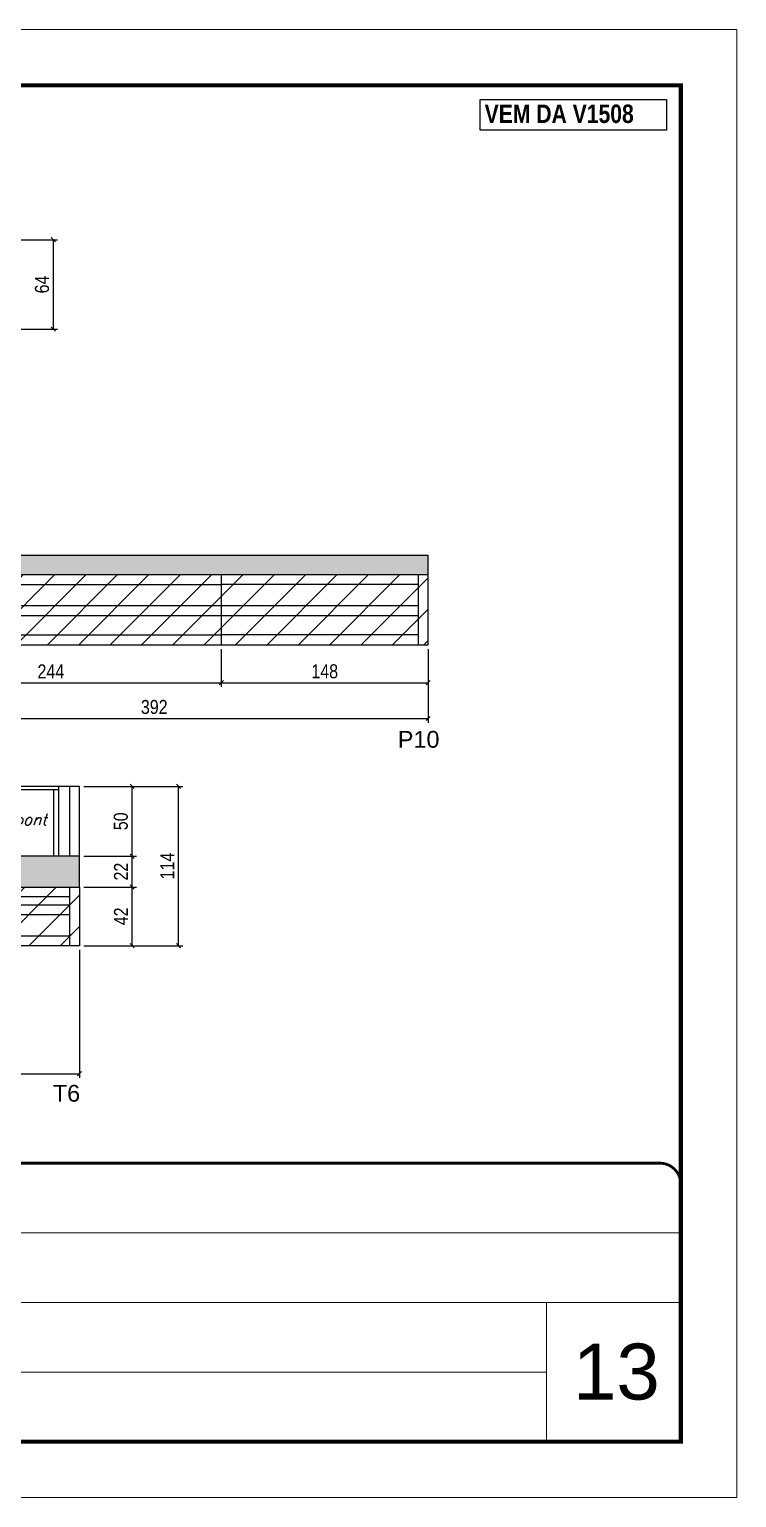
# Model space of a CAD drawing. Extents: x 3309 to 10008, y -2522 to 14608.
# Drawn here: x 4288 to 4794, y 10112 to 11162 of the extents above; entities that cross this region are included whole.
import ezdxf

# ---------------------------------------------------------------- set-up
doc = ezdxf.new("R2010")
doc.units = 0
doc.linetypes.add('CONTINUO', pattern=[0])
doc.linetypes.add('DASHED', pattern=[0.75, 0.5, -0.25])
for name, color, linetype in [('5', 5, 'Continuous'), ('COTA', 241, 'Continuous'), ('NOMENCLATURA', 7, 'Continuous'), ('Painéis', 200, 'Continuous'), ('SARR_2.2x7', 40, 'Continuous'), ('SARR_3.5x7', 81, 'Continuous'), ('texto', 7, 'Continuous')]:
    doc.layers.add(name, color=color, linetype=linetype)
for name, color, linetype, lineweight in [('CARIMBO', 255, 'Continuous', 9), ('Folhas', 255, 'Continuous', 9), ('Hachura', 251, 'Continuous', 9), ('SARRAFO DE PRESSAO', 251, 'DASHED', 9)]:
    doc.layers.add(name, color=color, linetype=linetype, lineweight=lineweight)
doc.styles.add('ARIAL', font='arial.ttf')
doc.styles.add('COTA TECNICA', font='techl___.ttf', dxfattribs={"height": 10})
doc.styles.add('Romans', font='romans.shx')
doc.styles.get("Standard").update_dxf_attribs({"font": 'arial.ttf'})
doc.styles.add('TECNICA', font='techb___.ttf', dxfattribs={"height": 10})
doc.dimstyles.new('PAINEL', dxfattribs={"dimtxt": 10, "dimasz": 3, "dimexe": 3, "dimexo": 3, "dimgap": 3, "dimtad": 1, "dimdec": 1, "dimzin": 12, "dimdsep": 46, "dimtxsty": 'COTA TECNICA', "dimblk1": 'OBLIQUE', "dimblk2": 'OBLIQUE', "dimsah": 1, "dimcen": 0.9, "dimclrd": 4, "dimclre": 4, "dimclrt": 240, "dimadec": 1, "dimazin": 3, "dimtfac": 1, "dimtdec": 1, "dimtmove": 0, "dimatfit": 3, "dimfxl": 1, "dimtolj": 1, "dimtzin": 12, "dimarcsym": 0})

# ---------------------------------------------------------------- blocks, each defined once
blk = doc.blocks.new('9999999999')
at = {"color": 30, "linetype": 'CONTINUO'}
for p, q in [((98564.6, 34379.6), (99584, 34379.6)), ((98564.6, 34329.8), (99488, 34329.8)), ((99584, 34329.8), (99488, 34329.8)), ((99488, 34329.8), (99488, 34230.2)), ((98564.6, 34280), (99488, 34280))]:
    blk.add_line(p, q, dxfattribs=at)
at = {"color": 30, "linetype": 'CONTINUO', "const_width": 2}
blk.add_lwpolyline([(99584, 34230.2), (99584, 34414.4, 0.414214), (99569, 34429.4), (98229, 34429.4, 0.414214), (98214, 34414.4), (98214, 34245.2, 0.414214), (98229, 34230.2), (99584, 34230.2)], format="xyb", dxfattribs=at)
at = {"layer": 'Folhas'}
blk.add_lwpolyline([(98139, 34190.2), (99624, 34190.2), (99624, 35240.2), (98139, 35240.2)], close=True, dxfattribs=at)
at = {"layer": 'Folhas', "color": 30, "const_width": 3}
blk.add_lwpolyline([(98214, 34230.2), (99584, 34230.2), (99584, 35200.2), (98214, 35200.2)], close=True, dxfattribs=at)
blk = doc.blocks.new('_Oblique')
at = {"color": 0, "linetype": 'ByBlock', "lineweight": -2}
blk.add_line((-0.5, -0.5), (0.5, 0.5), dxfattribs=at)
blk = doc.blocks.new('*D2738')
at = {"layer": 'COTA', "color": 4, "lineweight": -2, "transparency": 16777216}
for p, q in [((4245.6, 11011.7), (4308.4, 11011.7)), ((4305.4, 10947.7), (4305.4, 11011.7)), ((4245.6, 10947.7), (4308.4, 10947.7))]:
    blk.add_line(p, q, dxfattribs=at)
at = {"layer": 'Defpoints', "color": 0, "transparency": 16777216}
for p in [(4242.6, 11011.7), (4305.4, 11011.7), (4242.6, 10947.7)]:
    blk.add_point(p, dxfattribs=at)
at = {"layer": 'COTA', "color": 4, "lineweight": -2, "transparency": 16777216, "xscale": 3, "yscale": 3, "zscale": 3}
for p, rotation in [((4305.4, 11011.7), 90), ((4305.4, 10947.7), 270)]:
    blk.add_blockref('_Oblique', p, dxfattribs=dict(at, rotation=rotation))
at = {"layer": 'COTA', "color": 240, "transparency": 16777216, "insert": (4297.3, 10979.7), "char_height": 10, "attachment_point": 5, "rotation": 90, "style": 'COTA TECNICA'}
blk.add_mtext('\\A1;64', dxfattribs=at)
blk = doc.blocks.new('*D2747')
at = {"layer": 'COTA', "color": 4, "lineweight": -2, "transparency": 16777216}
for p, q in [((4181.6, 10719), (4181.6, 10666.3)), ((4573.6, 10719), (4573.6, 10666.3)), ((4181.6, 10669.3), (4573.6, 10669.3))]:
    blk.add_line(p, q, dxfattribs=at)
at = {"layer": 'Defpoints', "color": 0, "transparency": 16777216}
for p in [(4181.6, 10722), (4573.6, 10722), (4573.6, 10669.3)]:
    blk.add_point(p, dxfattribs=at)
at = {"layer": 'COTA', "color": 4, "lineweight": -2, "transparency": 16777216, "xscale": 3, "yscale": 3, "zscale": 3, "rotation": 180}
blk.add_blockref('_Oblique', (4181.6, 10669.3), dxfattribs=at)
at = {"layer": 'COTA', "color": 4, "lineweight": -2, "transparency": 16777216, "xscale": 3, "yscale": 3, "zscale": 3}
blk.add_blockref('_Oblique', (4573.6, 10669.3), dxfattribs=at)
at = {"layer": 'COTA', "color": 240, "transparency": 16777216, "insert": (4377.6, 10677.5), "char_height": 10, "attachment_point": 5, "style": 'COTA TECNICA'}
blk.add_mtext('\\A1;392', dxfattribs=at)
blk = doc.blocks.new('*D2748')
at = {"layer": 'COTA', "color": 4, "lineweight": -2, "transparency": 16777216}
for p, q in [((4181.6, 10719), (4181.6, 10691.9)), ((4425.6, 10719), (4425.6, 10691.9)), ((4181.6, 10694.9), (4425.6, 10694.9))]:
    blk.add_line(p, q, dxfattribs=at)
at = {"layer": 'Defpoints', "color": 0, "transparency": 16777216}
for p in [(4181.6, 10722), (4425.6, 10722), (4425.6, 10694.9)]:
    blk.add_point(p, dxfattribs=at)
at = {"layer": 'COTA', "color": 4, "lineweight": -2, "transparency": 16777216, "xscale": 3, "yscale": 3, "zscale": 3, "rotation": 180}
blk.add_blockref('_Oblique', (4181.6, 10694.9), dxfattribs=at)
at = {"layer": 'COTA', "color": 4, "lineweight": -2, "transparency": 16777216, "xscale": 3, "yscale": 3, "zscale": 3}
blk.add_blockref('_Oblique', (4425.6, 10694.9), dxfattribs=at)
at = {"layer": 'COTA', "color": 240, "transparency": 16777216, "insert": (4303.6, 10703), "char_height": 10, "attachment_point": 5, "style": 'COTA TECNICA'}
blk.add_mtext('\\A1;244', dxfattribs=at)
blk = doc.blocks.new('*D2749')
at = {"layer": 'COTA', "color": 4, "lineweight": -2, "transparency": 16777216}
for p, q in [((4425.6, 10719), (4425.6, 10691.9)), ((4573.6, 10719), (4573.6, 10691.9)), ((4425.6, 10694.9), (4573.6, 10694.9))]:
    blk.add_line(p, q, dxfattribs=at)
at = {"layer": 'Defpoints', "color": 0, "transparency": 16777216}
for p in [(4425.6, 10722), (4573.6, 10722), (4573.6, 10694.9)]:
    blk.add_point(p, dxfattribs=at)
at = {"layer": 'COTA', "color": 4, "lineweight": -2, "transparency": 16777216, "xscale": 3, "yscale": 3, "zscale": 3, "rotation": 180}
blk.add_blockref('_Oblique', (4425.6, 10694.9), dxfattribs=at)
at = {"layer": 'COTA', "color": 4, "lineweight": -2, "transparency": 16777216, "xscale": 3, "yscale": 3, "zscale": 3}
blk.add_blockref('_Oblique', (4573.6, 10694.9), dxfattribs=at)
at = {"layer": 'COTA', "color": 240, "transparency": 16777216, "insert": (4499.6, 10703), "char_height": 10, "attachment_point": 5, "style": 'COTA TECNICA'}
blk.add_mtext('\\A1;148', dxfattribs=at)
blk = doc.blocks.new('*D2750')
at = {"layer": 'COTA', "color": 4, "lineweight": -2, "transparency": 16777216}
for p, q in [((4220.1, 10503.8), (4220.1, 10412.3)), ((4324.1, 10503.8), (4324.1, 10412.3)), ((4220.1, 10415.3), (4324.1, 10415.3))]:
    blk.add_line(p, q, dxfattribs=at)
at = {"layer": 'Defpoints', "color": 0, "transparency": 16777216}
for p in [(4220.1, 10506.8), (4324.1, 10506.8), (4324.1, 10415.3)]:
    blk.add_point(p, dxfattribs=at)
at = {"layer": 'COTA', "color": 4, "lineweight": -2, "transparency": 16777216, "xscale": 3, "yscale": 3, "zscale": 3, "rotation": 180}
blk.add_blockref('_Oblique', (4220.1, 10415.3), dxfattribs=at)
at = {"layer": 'COTA', "color": 4, "lineweight": -2, "transparency": 16777216, "xscale": 3, "yscale": 3, "zscale": 3}
blk.add_blockref('_Oblique', (4324.1, 10415.3), dxfattribs=at)
at = {"layer": 'COTA', "color": 240, "transparency": 16777216, "insert": (4272.1, 10423.4), "char_height": 10, "attachment_point": 5, "style": 'COTA TECNICA'}
blk.add_mtext('\\A1;104', dxfattribs=at)
blk = doc.blocks.new('*D2751')
at = {"layer": 'COTA', "color": 4, "lineweight": -2, "transparency": 16777216}
for p, q in [((4327.1, 10548.8), (4364.8, 10548.8)), ((4361.8, 10506.8), (4361.8, 10548.8)), ((4327.1, 10506.8), (4364.8, 10506.8))]:
    blk.add_line(p, q, dxfattribs=at)
at = {"layer": 'Defpoints', "color": 0, "transparency": 16777216}
for p in [(4324.1, 10548.8), (4361.8, 10548.8), (4324.1, 10506.8)]:
    blk.add_point(p, dxfattribs=at)
at = {"layer": 'COTA', "color": 4, "lineweight": -2, "transparency": 16777216, "xscale": 3, "yscale": 3, "zscale": 3}
for p, rotation in [((4361.8, 10548.8), 90), ((4361.8, 10506.8), 270)]:
    blk.add_blockref('_Oblique', p, dxfattribs=dict(at, rotation=rotation))
at = {"layer": 'COTA', "color": 240, "transparency": 16777216, "insert": (4353.8, 10527.8), "char_height": 10, "attachment_point": 5, "rotation": 90, "style": 'COTA TECNICA'}
blk.add_mtext('\\A1;42', dxfattribs=at)
blk = doc.blocks.new('*D2740')
at = {"layer": 'COTA', "color": 4, "lineweight": -2, "transparency": 16777216}
for p, q in [((4327.1, 10570.8), (4364.8, 10570.8)), ((4361.8, 10548.8), (4361.8, 10570.8)), ((4327.1, 10548.8), (4364.8, 10548.8))]:
    blk.add_line(p, q, dxfattribs=at)
at = {"layer": 'Defpoints', "color": 0, "transparency": 16777216}
for p in [(4324.1, 10570.8), (4361.8, 10570.8), (4324.1, 10548.8)]:
    blk.add_point(p, dxfattribs=at)
at = {"layer": 'COTA', "color": 4, "lineweight": -2, "transparency": 16777216, "xscale": 3, "yscale": 3, "zscale": 3}
for p, rotation in [((4361.8, 10570.8), 90), ((4361.8, 10548.8), 270)]:
    blk.add_blockref('_Oblique', p, dxfattribs=dict(at, rotation=rotation))
at = {"layer": 'COTA', "color": 240, "transparency": 16777216, "insert": (4353.8, 10559.8), "char_height": 10, "attachment_point": 5, "rotation": 90, "style": 'COTA TECNICA'}
blk.add_mtext('\\A1;22', dxfattribs=at)
blk = doc.blocks.new('*D2763')
at = {"layer": 'COTA', "color": 4, "lineweight": -2, "transparency": 16777216}
for p, q in [((4327.1, 10620.8), (4364.8, 10620.8)), ((4361.8, 10570.8), (4361.8, 10620.8)), ((4327.1, 10570.8), (4364.8, 10570.8))]:
    blk.add_line(p, q, dxfattribs=at)
at = {"layer": 'Defpoints', "color": 0, "transparency": 16777216}
for p in [(4324.1, 10620.8, 0), (4361.8, 10620.8), (4324.1, 10570.8, 0)]:
    blk.add_point(p, dxfattribs=at)
at = {"layer": 'COTA', "color": 4, "lineweight": -2, "transparency": 16777216, "xscale": 3, "yscale": 3, "zscale": 3}
for p, rotation in [((4361.8, 10620.8), 90), ((4361.8, 10570.8), 270)]:
    blk.add_blockref('_Oblique', p, dxfattribs=dict(at, rotation=rotation))
at = {"layer": 'COTA', "color": 240, "transparency": 16777216, "insert": (4353.7, 10595.8), "char_height": 10, "attachment_point": 5, "rotation": 90, "style": 'COTA TECNICA'}
blk.add_mtext('\\A1;50', dxfattribs=at)
blk = doc.blocks.new('*D2764')
at = {"layer": 'COTA', "color": 4, "lineweight": -2, "transparency": 16777216}
for p, q in [((4327.1, 10620.8), (4398, 10620.8)), ((4395, 10506.8), (4395, 10620.8)), ((4327.1, 10506.8), (4398, 10506.8))]:
    blk.add_line(p, q, dxfattribs=at)
at = {"layer": 'Defpoints', "color": 0, "transparency": 16777216}
for p in [(4324.1, 10620.8, 0), (4395, 10620.8), (4324.1, 10506.8, 0)]:
    blk.add_point(p, dxfattribs=at)
at = {"layer": 'COTA', "color": 4, "lineweight": -2, "transparency": 16777216, "xscale": 3, "yscale": 3, "zscale": 3}
for p, rotation in [((4395, 10620.8), 90), ((4395, 10506.8), 270)]:
    blk.add_blockref('_Oblique', p, dxfattribs=dict(at, rotation=rotation))
at = {"layer": 'COTA', "color": 240, "transparency": 16777216, "insert": (4386.9, 10563.8), "char_height": 10, "attachment_point": 5, "rotation": 90, "style": 'COTA TECNICA'}
blk.add_mtext('\\A1;114', dxfattribs=at)

msp = doc.modelspace()

# ---------------------------------------------------------------- hatches: boundary and pattern name
at = {"layer": 'COTA'}
h = msp.add_hatch(dxfattribs=at)
h.set_pattern_fill('AR-CONC', color=256, scale=0.03)
h.paths.add_polyline_path([(4151.58, 10722.03), (4181.58, 10722.03), (4181.58, 10772.03), (4573.58, 10772.03), (4573.58, 10786.03), (3490.58, 10786.03), (3490.58, 10772.03), (3712.58, 10772.03), (4151.58, 10772.03)])
h = msp.add_hatch(dxfattribs=at)
h.set_pattern_fill('AR-CONC', color=256, scale=0.03)
h.paths.add_polyline_path([(3490.58, 10570.75), (3490.58, 10552.75), (3760.58, 10552.75), (3760.58, 10506.75), (3790.58, 10506.75), (3790.58, 10548.75), (4158.08, 10548.75), (4158.08, 10521.75), (4190.08, 10521.75), (4190.08, 10506.75), (4220.08, 10506.75), (4220.08, 10548.75), (4324.08, 10548.75), (4324.08, 10570.75)])
at = {"layer": 'Hachura', "linetype": 'ByBlock'}
h = msp.add_hatch(dxfattribs=at)
h.set_pattern_fill('ANSI31', color=256, scale=5)
h.paths.add_polyline_path([(3675.58, 11061.72), (3490.58, 11061.72), (3490.58, 10947.72), (3675.58, 10947.72)])
h.paths.add_polyline_path([(3949.58, 10947.72), (3949.58, 10997.72), (3705.58, 10997.72), (3705.58, 10947.72)])
h.paths.add_polyline_path([(3998.58, 10997.72), (3949.58, 10997.72), (3949.58, 10947.72), (3998.58, 10947.72)])
h.paths.add_polyline_path([(3998.58, 10997.72), (3998.58, 10947.72), (4242.58, 10947.72), (4242.58, 10997.72)])
h.paths.add_polyline_path([(3712.58, 10722.03), (3712.58, 10772.03), (3490.58, 10772.03), (3490.58, 10722.03)])
h.paths.add_polyline_path([(3712.58, 10772.03), (3712.58, 10722.03), (3907.58, 10722.03), (3907.58, 10772.03)])
h.paths.add_polyline_path([(3907.58, 10772.03), (3907.58, 10722.03), (4151.58, 10722.03), (4151.58, 10772.03)])
h.paths.add_polyline_path([(4181.58, 10772.03), (4181.58, 10722.03), (4425.58, 10722.03), (4425.58, 10772.03)])
h.paths.add_polyline_path([(4425.58, 10772.03), (4425.58, 10722.03), (4573.58, 10722.03), (4573.58, 10772.03)])
h.paths.add_polyline_path([(4220.08, 10548.75), (4220.08, 10506.75), (4324.08, 10506.75), (4324.08, 10548.75)])
h.paths.add_polyline_path([(4034.58, 10548.75), (4034.58, 10506.75), (4190.08, 10506.75), (4190.08, 10521.75), (4158.08, 10521.75), (4158.08, 10548.75)])
h.paths.add_polyline_path([(4034.58, 10506.75), (4034.58, 10548.75), (3790.58, 10548.75), (3790.58, 10506.75)])
h.paths.add_polyline_path([(3760.58, 10506.75), (3760.58, 10552.75), (3516.58, 10552.75), (3516.58, 10506.75)])
h.paths.add_polyline_path([(3490.58, 10506.75), (3516.58, 10506.75), (3516.58, 10552.75), (3490.58, 10552.75)])

# ---------------------------------------------------------------- linework, layer by layer
at = {"layer": 'COTA'}
for p, q in [((3490.58, 10786.03), (4573.58, 10786.03)), ((4573.58, 10772.03), (4573.58, 10786.03)), ((4324.08, 10548.75, 0), (4324.08, 10570.75, 0))]:
    msp.add_line(p, q, dxfattribs=at)
at = {"layer": 'NOMENCLATURA'}
msp.add_lwpolyline([(4610.84, 11111.92), (4744.12, 11111.92), (4744.12, 11089.94), (4610.84, 11089.94)], close=True, dxfattribs=at)
at = {"layer": 'Painéis', "linetype": 'ByBlock'}
for p, q in [((4573.58, 10772.03), (4181.58, 10772.03)), ((4425.58, 10772.03), (4425.58, 10722.03)), ((4573.58, 10722.03), (4573.58, 10772.03)), ((4181.58, 10722.03), (4573.58, 10722.03)), ((4324.08, 10620.75, 0), (4220.08, 10620.75, 0)), ((4324.08, 10570.75, 0), (4324.08, 10620.75, 0)), ((4324.08, 10570.75, 0), (4220.08, 10570.75, 0)), ((4220.08, 10548.75, 0), (4324.08, 10548.75, 0)), ((4324.08, 10548.75, 0), (4324.08, 10506.75, 0)), ((4324.08, 10506.75, 0), (4220.08, 10506.75, 0))]:
    msp.add_line(p, q, dxfattribs=at)
at = {"layer": 'SARR_2.2x7', "linetype": 'Continuous'}
for p, q in [((4188.58, 10765.03), (4425.58, 10765.03)), ((4566.58, 10765.03), (4425.58, 10765.03)), ((4566.58, 10722.03), (4566.58, 10772.03)), ((4188.58, 10750.05), (4425.58, 10750.05)), ((4188.58, 10743.05), (4425.58, 10743.05)), ((4425.58, 10750.05), (4566.58, 10750.05)), ((4425.58, 10743.05), (4566.58, 10743.05)), ((4188.58, 10729.03), (4425.58, 10729.03)), ((4566.58, 10729.03), (4425.58, 10729.03)), ((4227.58, 10618.55, 0), (4309.08, 10618.55, 0)), ((4317.08, 10570.75, 0), (4317.08, 10620.75, 0)), ((4317.08, 10506.75, 0), (4317.08, 10548.75, 0)), ((4317.08, 10541.75, 0), (4220.08, 10541.75, 0)), ((4317.08, 10535.9, 0), (4227.58, 10535.9, 0)), ((4317.08, 10528.9, 0), (4227.58, 10528.9, 0)), ((4317.08, 10513.75, 0), (4227.58, 10513.75, 0))]:
    msp.add_line(p, q, dxfattribs=at)
at = {"layer": 'SARR_3.5x7'}
for p, q in [((4305.58, 10618.55, 0), (4305.58, 10570.75, 0)), ((4309.08, 10620.75, 0), (4309.08, 10570.75, 0))]:
    msp.add_line(p, q, dxfattribs=at)

# ---------------------------------------------------------------- block references
at = {"layer": 'SARRAFO DE PRESSAO', "color": 6, "linetype": 'ByBlock'}
msp.add_blockref('9999999999', (-94829.61, -24078.07), dxfattribs=at)

# ---------------------------------------------------------------- texts
at = {"layer": '5', "linetype": 'Continuous'}
for s, rotation, p in [('P10', 0.00004, (4551.9, 10648.41)), ('T6', 359.99996, (4305.01, 10395.3, 0))]:
    msp.add_text(s, height=12, rotation=rotation, dxfattribs=at).set_placement(p)
at = {"layer": 'CARIMBO', "style": 'ARIAL'}
msp.add_text('13', height=40, dxfattribs=at).set_placement((4677.23, 10182.28))
at = {"layer": 'NOMENCLATURA', "style": 'TECNICA'}
msp.add_text('VEM DA V1508', height=13.2, dxfattribs=at).set_placement((4614.04, 11095.18))
at = {"layer": 'texto', "color": 2, "insert": (4272.08, 10595.75, 0), "char_height": 8, "attachment_point": 5, "style": 'Romans'}
msp.add_mtext('{\\Q19;\\C256;3 1/2pont}', dxfattribs=at)

# ---------------------------------------------------------------- dimensions: what is measured, and where the dimension line sits
at = {"layer": 'COTA'}
for base, p1, p2, angle, picture, middle in [((4305.4, 11011.72), (4242.58, 10947.72), (4242.58, 11011.72), 90, '*D2738', (4297.3, 10979.72)), ((4573.58, 10669.25), (4181.58, 10722.03), (4573.58, 10722.03), 180, '*D2747', (4377.58, 10677.5)), ((4361.84, 10620.75), (4324.08, 10570.75, 0), (4324.08, 10620.75, 0), 90, '*D2763', (4353.73, 10595.75)), ((4394.96, 10620.75), (4324.08, 10506.75, 0), (4324.08, 10620.75, 0), 90, '*D2764', (4386.88, 10563.75)), ((4361.84, 10570.75, 0), (4324.08, 10548.75, 0), (4324.08, 10570.75, 0), 90, '*D2740', (4353.84, 10559.75, 0)), ((4361.84, 10548.75, 0), (4324.08, 10506.75, 0), (4324.08, 10548.75, 0), 90, '*D2751', (4353.76, 10527.75, 0))]:
    dim = msp.add_linear_dim(base=base, p1=p1, p2=p2, angle=angle, dimstyle='PAINEL', dxfattribs=at)
    dim.commit()
    dim.dimension.update_dxf_attribs({"geometry": picture, "text_midpoint": middle})
for base, p1, p2, picture, middle in [((4425.58, 10694.91), (4181.58, 10722.03), (4425.58, 10722.03), '*D2748', (4303.58, 10702.98)), ((4324.08, 10415.31, 0), (4220.08, 10506.75, 0), (4324.08, 10506.75, 0), '*D2750', (4272.08, 10423.41, 0))]:
    dim = msp.add_linear_dim(base=base, p1=p1, p2=p2, dimstyle='PAINEL', dxfattribs=at)
    dim.commit()
    dim.dimension.update_dxf_attribs({"geometry": picture, "text_midpoint": middle})
dim = msp.add_linear_dim(base=(4573.58, 10694.91), p1=(4425.58, 10722.03), p2=(4573.58, 10722.03), dimstyle='PAINEL', override={"dimtmove": 1}, dxfattribs=at)
dim.commit()
dim.dimension.update_dxf_attribs({"geometry": '*D2749', "text_midpoint": (4499.58, 10703)})

doc.saveas('drawing.dxf')
